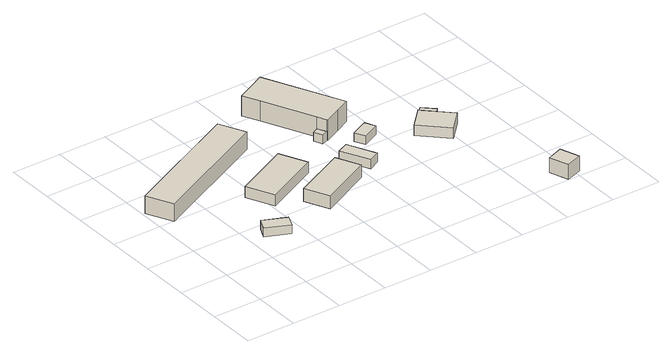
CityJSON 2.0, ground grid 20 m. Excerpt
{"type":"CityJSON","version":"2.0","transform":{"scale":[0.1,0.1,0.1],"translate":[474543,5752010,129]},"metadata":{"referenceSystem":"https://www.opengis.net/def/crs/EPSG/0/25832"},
"CityObjects":{
"building1":{"type":"Building","attributes":{"Gemeindeschluessel":"05754036","BezugspunktDach":"2000","function":"31001_9998","measuredHeight":4.52},"address":[{"country":"Germany","locality":"Schloß Holte-Stukenbrock","thoroughfareNumber":"16","thoroughfareName":"Bielefelder Straße"}],"geometry":[{"type":"Solid","lod":"1","boundaries":[[[[0,1,2,3]],[[4,5,6,7]],[[4,7,3,2]],[[5,4,2,1]],[[6,5,1,0]],[[7,6,0,3]]]]}]},
"building2":{"type":"Building","attributes":{"Gemeindeschluessel":"05754036","BezugspunktDach":"2000","function":"31001_2721","measuredHeight":9.15},"address":[{"country":"Germany","locality":"Schloß Holte-Stukenbrock","thoroughfareNumber":"18","thoroughfareName":"Bielefelder Straße"}],"geometry":[{"type":"Solid","lod":"1","boundaries":[[[[8,9,10,11]],[[12,13,14,15]],[[12,15,11,10]],[[13,12,10,9]],[[14,13,9,8]],[[15,14,8,11]]]]}]},
"building3":{"type":"Building","attributes":{"Gemeindeschluessel":"05754036","BezugspunktDach":"2000","function":"31001_9998","measuredHeight":5.95},"address":[{"country":"Germany","locality":"Schloß Holte-Stukenbrock","thoroughfareNumber":"16","thoroughfareName":"Bielefelder Straße"}],"geometry":[{"type":"Solid","lod":"1","boundaries":[[[[16,17,18,19]],[[20,21,22,23]],[[20,23,19,18]],[[21,20,18,17]],[[22,21,17,16]],[[23,22,16,19]]]]}]},
"building4":{"type":"Building","attributes":{"Gemeindeschluessel":"05754036","BezugspunktDach":"2000","function":"31001_9998","measuredHeight":7},"address":[{"country":"Germany","locality":"Schloß Holte-Stukenbrock","thoroughfareNumber":"16","thoroughfareName":"Bielefelder Straße"}],"geometry":[{"type":"Solid","lod":"1","boundaries":[[[[24,25,26,27]],[[28,29,30,31]],[[28,31,27,26]],[[29,28,26,25]],[[30,29,25,24]],[[31,30,24,27]]]]}]},
"building5":{"type":"Building","attributes":{"Gemeindeschluessel":"05754036","BezugspunktDach":"2000","function":"31001_9998","measuredHeight":5.03},"address":[{"country":"Germany","locality":"Schloß Holte-Stukenbrock","thoroughfareNumber":"16","thoroughfareName":"Bielefelder Straße"}],"geometry":[{"type":"Solid","lod":"1","boundaries":[[[[32,33,34,35]],[[36,37,38,39]],[[36,39,35,34]],[[37,36,34,33]],[[38,37,33,32]],[[39,38,32,35]]]]}]},
"building6":{"type":"Building","attributes":{"Gemeindeschluessel":"05754036","BezugspunktDach":"2000","function":"31001_2720","measuredHeight":4.38},"address":[{"country":"Germany","locality":"Schloß Holte-Stukenbrock","thoroughfareNumber":"20","thoroughfareName":"Bielefelder Straße"}],"geometry":[{"type":"Solid","lod":"1","boundaries":[[[[40,41,42,43]],[[44,45,46,47]],[[44,47,43,42]],[[45,44,42,41]],[[46,45,41,40]],[[47,46,40,43]]]]}]},
"building7":{"type":"Building","attributes":{"Gemeindeschluessel":"05754036","BezugspunktDach":"2000","function":"31001_2724","measuredHeight":11.17},"address":[{"country":"Germany","locality":"Schloß Holte-Stukenbrock","thoroughfareNumber":"20","thoroughfareName":"Bielefelder Straße"}],"geometry":[{"type":"Solid","lod":"1","boundaries":[[[[48,49,50,51,52,53,54,55,56,57]],[[58,59,60,61,62,63,64,65,66,67]],[[58,67,57,56]],[[59,58,56,55]],[[60,59,55,54]],[[61,60,54,53]],[[62,61,53,52]],[[63,62,52,51]],[[64,63,51,50]],[[65,64,50,49]],[[66,65,49,48]],[[67,66,48,57]]]]}]},
"building8":{"type":"Building","attributes":{"Gemeindeschluessel":"05754036","BezugspunktDach":"2000","function":"31001_9998","measuredHeight":4.77},"address":[{"country":"Germany","locality":"Schloß Holte-Stukenbrock","thoroughfareNumber":"16","thoroughfareName":"Bielefelder Straße"}],"geometry":[{"type":"Solid","lod":"1","boundaries":[[[[68,69,70,71]],[[72,73,74,75]],[[72,75,71,70]],[[73,72,70,69]],[[74,73,69,68]],[[75,74,68,71]]]]}]},
"building9":{"type":"Building","attributes":{"Gemeindeschluessel":"05754036","function":"31001_1010"},"address":[{"country":"Germany","locality":"Schloß Holte-Stukenbrock","thoroughfareNumber":"16","thoroughfareName":"Bielefelder Straße"}],"children":["building9-1","building9-2"]},
"building9-1":{"type":"BuildingPart","attributes":{"BezugspunktDach":"2000","measuredHeight":5.38},"parents":["building9"],"geometry":[{"type":"Solid","lod":"1","boundaries":[[[[76,77,78,79]],[[80,81,82,83]],[[80,83,79,78]],[[81,80,78,77]],[[82,81,77,76]],[[83,82,76,79]]]]}]},
"building9-2":{"type":"BuildingPart","attributes":{"BezugspunktDach":"2000","measuredHeight":3.14},"parents":["building9"],"geometry":[{"type":"Solid","lod":"1","boundaries":[[[[84,85,86,87]],[[88,82,89,90]],[[88,90,87,86]],[[82,88,86,85]],[[89,82,85,84]],[[90,89,84,87]]]]}]},
"building10":{"type":"Building","attributes":{"Gemeindeschluessel":"05754036","BezugspunktDach":"2000","function":"31001_1210","measuredHeight":7.6},"address":[{"country":"Germany","locality":"Schloß Holte-Stukenbrock","thoroughfareNumber":"14","thoroughfareName":"Bielefelder Straße"}],"geometry":[{"type":"Solid","lod":"1","boundaries":[[[[91,92,93,94]],[[95,96,97,98]],[[95,98,94,93]],[[96,95,93,92]],[[97,96,92,91]],[[98,97,91,94]]]]}]}
},
"vertices":[
[273,371,43],[251,322,43],[345,280,43],[366,329,43],[345,280,7],[251,322,7],[273,371,7],[366,329,7],
[493,928,85],[1,690,85],[53,583,85],[545,822,85],[53,583,12],[1,690,12],[493,928,12],[545,822,12],
[572,674,59],[348,565,59],[401,456,59],[625,565,59],[401,456,13],[348,565,13],[572,674,13],[625,565,13],
[717,531,61],[505,429,61],[552,332,61],[764,435,61],[552,332,8],[505,429,8],[717,531,8],[764,435,8],
[815,599,46],[770,578,46],[825,464,46],[870,486,46],[825,464,8],[770,578,8],[815,599,8],[870,486,8],
[787,735,53],[763,723,53],[780,687,53],[805,698,53],[780,687,16],[763,723,16],[787,735,16],[805,698,16],
[934,757,102],[783,1068,102],[720,1038,102],[656,1007,102],[657,1005,102],[689,939,102],[787,735,102],[805,698,102],[806,695,102],[870,726,102],[806,695,18],[805,698,18],[787,735,18],[689,939,18],[657,1005,18],[656,1007,18],[720,1038,18],[783,1068,18],[934,757,18],[870,726,18],
[952,676,47],[882,643,47],[903,600,47],[973,634,47],[903,600,12],[882,643,12],[952,676,12],[973,634,12],
[1146,621,56],[1076,548,56],[1178,450,56],[1248,523,56],[1178,450,12],[1076,548,12],[1146,621,12],[1248,523,12],
[1182,658,35],[1146,621,35],[1192,577,35],[1227,615,35],[1192,577,12],[1182,658,12],[1227,615,12],
[1391,105,62],[1326,81,62],[1354,3,62],[1419,26,62],[1354,3,1],[1326,81,1],[1391,105,1],[1419,26,1]
]}
